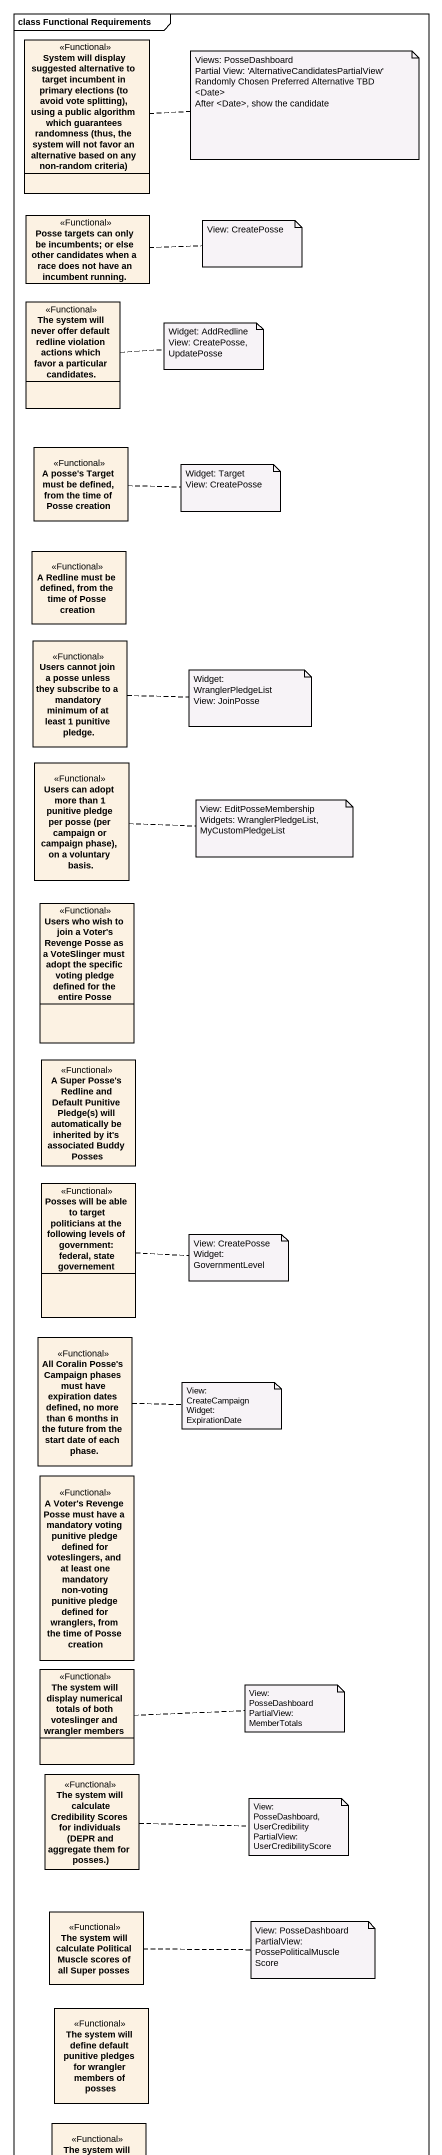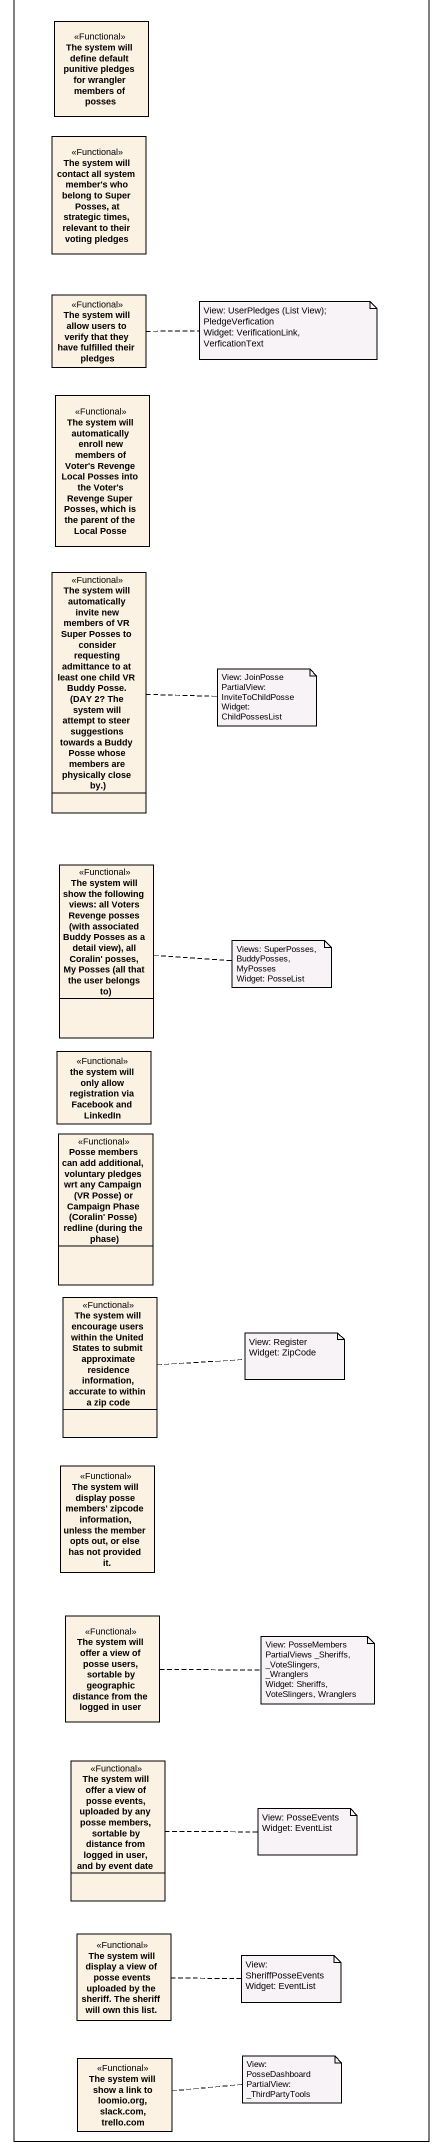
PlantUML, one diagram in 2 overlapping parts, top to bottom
@startuml
mainframe class Functional Requirements
hide circle
hide empty members
class "System will display suggested alternative to target incumbent in primary elections (to avoid vote splitting), using a public algorithm which guarantees randomness (thus, the system will not favor an alternative based on any non-random criteria)" as System_will_display <<Functional>>
class "Posse targets can only be incumbents; or else other candidates when a race does not have an incumbent running." as Posse_targets_can_only_be <<Functional>>
class "The system will never offer default redline violation actions which favor a particular candidates." as The_system_will_never_offer <<Functional>>
class "A posse's Target must be defined, from the time of Posse creation" as A_posse_s_Target_must_be <<Functional>>
class "A Redline must be defined, from the time of Posse creation" as A_Redline_must_be_defined <<Functional>>
class "Users cannot join a posse unless they subscribe to a mandatory minimum of at least 1 punitive pledge." as Users_cannot_join_a_posse <<Functional>>
class "Users can adopt more than 1 punitive pledge per posse (per campaign or campaign phase), on a voluntary basis." as Users_can_adopt_more_than_1 <<Functional>>
class "Users who wish to join a Voter's Revenge Posse as a VoteSlinger must adopt the specific voting pledge defined for the entire Posse" as Users_who_wish_to_join_a <<Functional>>
class "A Super Posse's Redline and Default Punitive Pledge(s) will automatically be inherited by it's associated Buddy Posses" as A_Super_Posse_s_Redline_and <<Functional>>
class "Posses will be able to target politicians at the following levels of government: federal, state governement" as Posses_will_be_able_to <<Functional>>
class "All Coralin Posse's Campaign phases must have expiration dates defined, no more than 6 months in the future from the start date of each phase." as All_Coralin_Posse_s <<Functional>>
class "A Voter's Revenge Posse must have a mandatory voting punitive pledge defined for voteslingers, and at least one mandatory non-voting punitive pledge defined for wranglers, from the time of Posse creation" as A_Voter_s_Revenge_Posse <<Functional>>
class "The system will display numerical totals of both voteslinger and wrangler members" as The_system_will_display <<Functional>>
class "The system will calculate Credibility Scores for individuals (DEPR and aggregate them for posses.)" as The_system_will_calculate <<Functional>>
class "The system will calculate Political Muscle scores of all Super posses" as The_system_will_calculate_2 <<Functional>>
class "The system will define default punitive pledges for wrangler members of posses" as The_system_will_define <<Functional>>
class "The system will contact all system member's who belong to Super Posses, at strategic times, relevant to their voting pledges" as The_system_will_contact_all <<Functional>>
class "The system will allow users to verify that they have fulfilled their pledges" as The_system_will_allow_users <<Functional>>
class "The system will automatically enroll new members of Voter's Revenge Local Posses into the Voter's Revenge Super Posses, which is the parent of the Local Posse" as The_system_will <<Functional>>
class "The system will automatically invite new members of VR Super Posses to consider requesting admittance to at least one child VR Buddy Posse. (DAY 2? The system will attempt to steer suggestions towards a Buddy Posse whose members are physically close by.)" as The_system_will_2 <<Functional>>
class "The system will show the following views: all Voters Revenge posses (with associated Buddy Posses as a detail view), all Coralin' posses, My Posses (all that the user belongs to)" as The_system_will_show_the <<Functional>>
class "the system will only allow registration via Facebook and LinkedIn" as the_system_will_only_allow <<Functional>>
class "Posse members can add additional, voluntary pledges wrt any Campaign (VR Posse) or Campaign Phase (Coralin' Posse) redline (during the phase)" as Posse_members_can_add <<Functional>>
class "The system will encourage users within the United States to submit approximate residence information, accurate to within a zip code" as The_system_will_encourage <<Functional>>
class "The system will display posse members' zipcode information, unless the member opts out, or else has not provided it." as The_system_will_display_2 <<Functional>>
class "The system will offer a view of posse users, sortable by geographic distance from the logged in user" as The_system_will_offer_a <<Functional>>
class "The system will offer a view of posse events, uploaded by any posse members, sortable by distance from logged in user, and by event date" as The_system_will_offer_a_2 <<Functional>>
class "The system will display a view of posse events uploaded by the sheriff. The sheriff will own this list." as The_system_will_display_a <<Functional>>
class "The system will show a link to loomio.org, slack.com, trello.com" as The_system_will_show_a_link <<Functional>>
note right of System_will_display
  Views: PosseDashboard
  Partial View: 'AlternativeCandidatesPartialView'
  Randomly Chosen Preferred Alternative TBD <Date>
  After <Date>, show the candidate
end note
note right of Posse_targets_can_only_be : View: CreatePosse
note right of The_system_will_never_offer
  Widget: AddRedline
  View: CreatePosse, UpdatePosse
end note
note right of A_posse_s_Target_must_be
  Widget: Target
  View: CreatePosse
end note
note right of Users_cannot_join_a_posse
  Widget: WranglerPledgeList
  View: JoinPosse
end note
note right of Users_can_adopt_more_than_1
  View: EditPosseMembership
  Widgets: WranglerPledgeList, MyCustomPledgeList
end note
note right of Posses_will_be_able_to
  View: CreatePosse
  Widget: GovernmentLevel
end note
note right of All_Coralin_Posse_s
  View: CreateCampaign
  Widget: ExpirationDate
end note
note right of The_system_will_display
  View: PosseDashboard
  PartialView: MemberTotals
end note
note right of The_system_will_calculate
  View: PosseDashboard, UserCredibility
  PartialView: UserCredibilityScore
end note
note right of The_system_will_calculate_2
  View: PosseDashboard
  PartialView: PossePoliticalMuscleScore
end note
note right of The_system_will_allow_users
  View: UserPledges (List View); PledgeVerfication
  Widget: VerificationLink, VerficationText
end note
note right of The_system_will_2
  View: JoinPosse
  PartialView: InviteToChildPosse
  Widget: ChildPossesList
end note
note right of The_system_will_show_the
  Views: SuperPosses, BuddyPosses, MyPosses
  Widget: PosseList
end note
note right of The_system_will_encourage
  View: Register
  Widget: ZipCode
end note
note right of The_system_will_offer_a
  View: PosseMembers
  PartialViews _Sheriffs, _VoteSlingers, _Wranglers
  Widget: Sheriffs, VoteSlingers, Wranglers
end note
note right of The_system_will_offer_a_2
  View: PosseEvents
  Widget: EventList
end note
note right of The_system_will_display_a
  View: SheriffPosseEvents
  Widget: EventList
end note
note right of The_system_will_show_a_link
  View: PosseDashboard
  PartialView: _ThirdPartyTools
end note
@enduml
